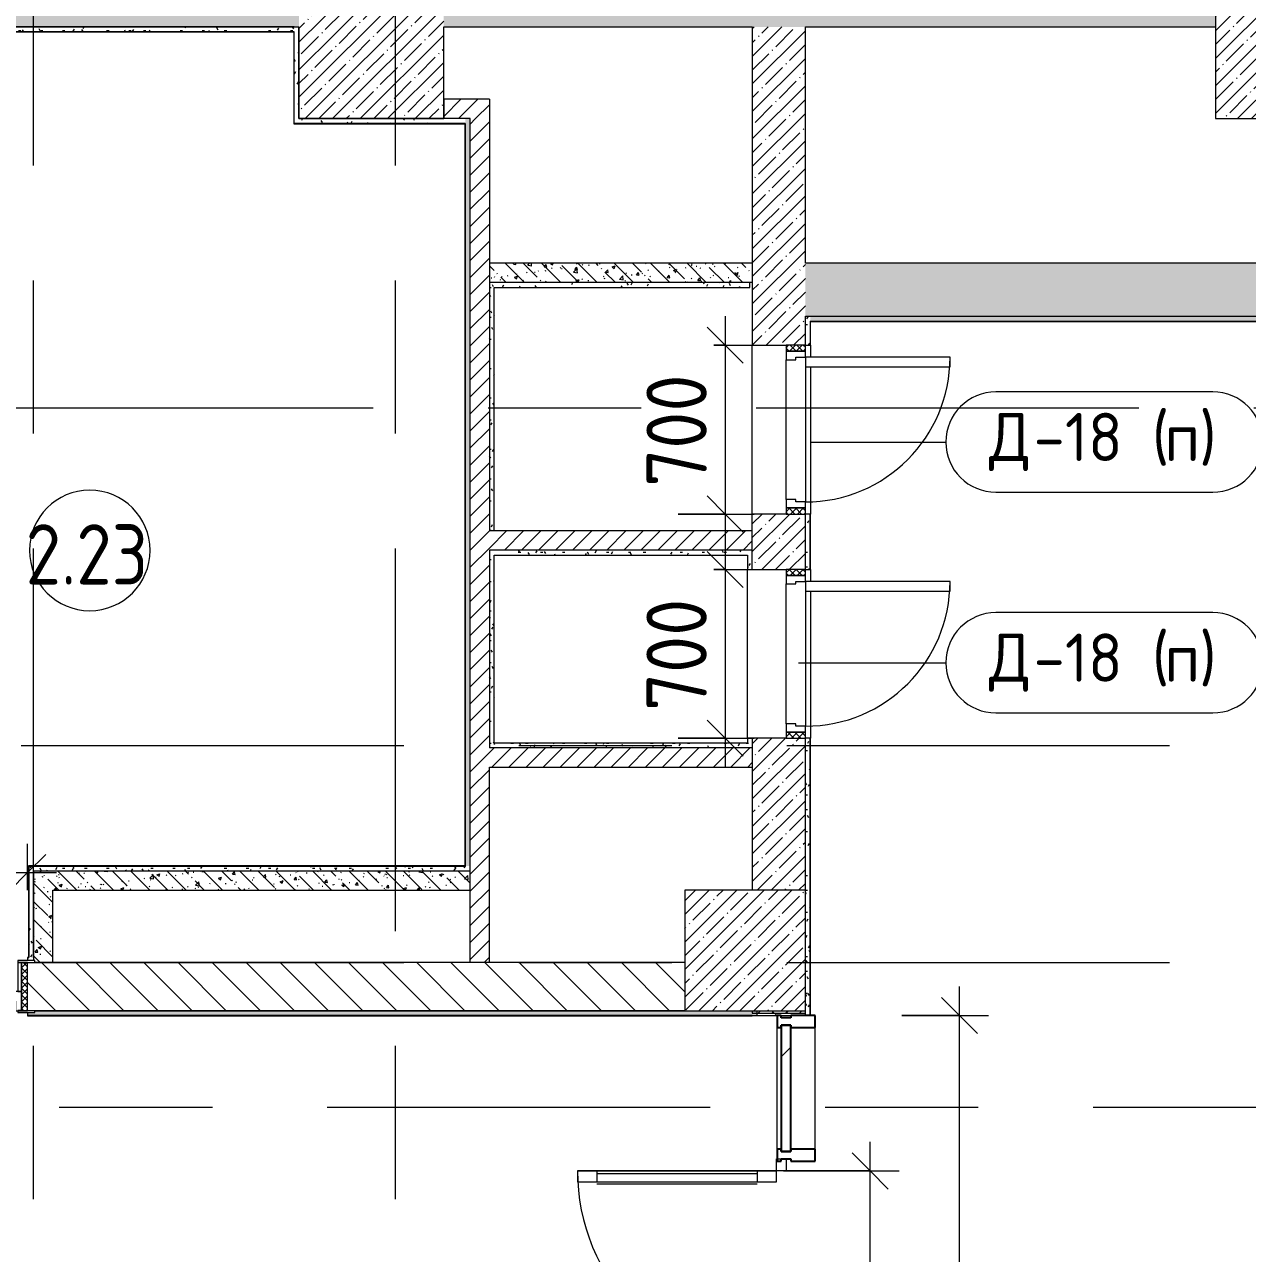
# Model space of a CAD drawing. Header units: millimetres. Extents: x -3456 to 185767, y -8553 to 29000.
# Drawn here: x 16972 to 22043, y 9893 to 14990 of the extents above; entities that cross this region are included whole.
import ezdxf

# ---------------------------------------------------------------- set-up
doc = ezdxf.new("R2010")
doc.units = ezdxf.units.MM
doc.linetypes.add('Осевая', pattern=[3175, 635, -476.25, 1587.5, -476.25])
for name, color, linetype, lineweight in [('A-ANNO-DIMS', 7, 'Continuous', 9), ('A-ANNO-DIMS-100', 7, 'Continuous', 9), ('A-AREA-IDEN', 7, 'Continuous', 9), ('A-DETL-GENF', 7, 'Continuous', 9), ('A-DOOR', 7, 'Continuous', 9), ('A-DOOR-FRAM-2', 7, 'Continuous', 9), ('A-DOOR-IDEN', 7, 'Continuous', 9), ('A-GLAZ-CURT', 7, 'Continuous', 9), ('A-GLAZ-CURT-1', 7, 'Continuous', 25), ('A-GLAZ-CWMG', 7, 'Continuous', 9), ('A-GLAZ-CWMG-1', 7, 'Continuous', 25), ('A-WALL', 7, 'Continuous', 9), ('I-WALL', 7, 'Continuous', 9), ('S-COLS', 7, 'Continuous', 9), ('Оси-2', 7, 'Осевая', 9)]:
    doc.layers.add(name, color=color, linetype=linetype, lineweight=lineweight)
for name, color, linetype, lineweight, true_color in [('A-DOOR-1', 1, 'Continuous', 9, 0xff0000), ('A-DOOR-2', 1, 'Continuous', 13, 0xff0000), ('A-DOOR-FRAM-1', 1, 'Continuous', 13, 0xff0000), ('A-DOOR-FRAM-3', 1, 'Continuous', 9, 0xff0000), ('A-WALL-1', 7, 'Continuous', 9, 0x3c3c3c), ('A-WALL-FNSH-1', 7, 'Continuous', 9, 0x3c3c3c)]:
    doc.layers.add(name, color=color, linetype=linetype, lineweight=lineweight, true_color=true_color)
doc.styles.add('GOST Common', font='GOST_Common.ttf', dxfattribs={"height": 200})
doc.styles.add('GOST Common_1', font='GOST_Common.ttf', dxfattribs={"width": 0.9, "height": 250})
doc.styles.add('ISOCPEUR', font='isocpeur.ttf', dxfattribs={"width": 0.9, "height": 250})
doc.styles.add('ISOCPEUR_1', font='isocpeur.ttf', dxfattribs={"width": 0.9, "height": 200})
doc.styles.add('ISOCPEUR_2', font='isocpeur.ttf', dxfattribs={"width": 0.9, "height": 200})
doc.dimstyles.new('ISO-2_0_0_9К_Средний_округл2', dxfattribs={"dimscale": 304.8, "dimtxt": 199.196235, "dimasz": 0.492126, "dimexe": 0.393701, "dimexo": 0, "dimgap": 0, "dimtad": 1, "dimdec": 0, "dimrnd": 10, "dimzin": 0, "dimdsep": 46, "dimtxsty": 'ISOCPEUR_1', "dimblk1": 'OBLIQUE', "dimblk2": 'OBLIQUE', "dimsah": 1, "dimcen": 0.09, "dimdle": 0.393701, "dimazin": 0, "dimtfac": 1, "dimtdec": 4, "dimtix": 1, "dimtmove": 0, "dimatfit": 3, "dimfxl": 1, "dimtvp": 1, "dimtolj": 1, "dimtzin": 0, "dimarcsym": 2})
doc.dimstyles.new('ISO-2_0_0_9К_Средний_округл2_1', dxfattribs={"dimscale": 304.8, "dimtxt": 199.196235, "dimasz": 0.492126, "dimexe": 0.393701, "dimexo": 0, "dimgap": 0, "dimtad": 1, "dimdec": 0, "dimrnd": 10, "dimzin": 0, "dimdsep": 46, "dimtxsty": 'ISOCPEUR_2', "dimblk1": 'OBLIQUE', "dimblk2": 'OBLIQUE', "dimsah": 1, "dimcen": 0.09, "dimdle": 0.393701, "dimazin": 0, "dimtfac": 1, "dimtdec": 4, "dimtix": 1, "dimtmove": 0, "dimatfit": 3, "dimfxl": 1, "dimtvp": 1, "dimtolj": 1, "dimtzin": 0, "dimarcsym": 2})
doc.dimstyles.new('ISO-2_5_0_9К_БОЛЬШОЙ', dxfattribs={"dimscale": 304.8, "dimtxt": 248.995294, "dimasz": 0.492126, "dimexe": 0.393701, "dimexo": 0.984252, "dimgap": 0, "dimtad": 1, "dimdec": 0, "dimrnd": 10, "dimzin": 0, "dimdsep": 46, "dimtxsty": 'ISOCPEUR', "dimblk1": 'OBLIQUE', "dimblk2": 'OBLIQUE', "dimsah": 1, "dimcen": 0.09, "dimdle": 0.393701, "dimazin": 0, "dimtfac": 1, "dimtdec": 4, "dimtix": 1, "dimtmove": 0, "dimatfit": 3, "dimfxl": 1, "dimtvp": 1, "dimtolj": 1, "dimtzin": 0, "dimarcsym": 2})
pattern_1 = [(135, (0, 0), (-70.71068, -70.71068), [])]
pattern_2 = [(45, (0, 0), (-35.35534, 35.35534), [])]
pattern_3 = [(45, (0, 0), (-57.02463, 57.02463), []), (45, (57.025, 0), (-57.02463, 57.02463), [100.806, -20.161, 3.353, -16.808])]
pattern_4 = [(135, (0, 0), (-75.43415, -75.43415), [106.68, -17.78, 3.556, -17.78]), (135, (0, 75.39), (-75.43415, -75.43415), []), (50, (0, 0), (127.5292, -11.15758), [13.335, -146.685]), (355, (0, 0), (-24.66966, 133.74), [10.668, -117.348]), (100.451, (10.63, -0.93), (102.85973, 122.5818), [11.333, -124.663]), (46.184, (0, 35.56), (189.7552, -29.4304), [20.002, -220.027]), (96.636, (15.81, 33.1), (166.1822, 173.1996), [17, -186.995]), (351.184, (0, 35.56), (166.184, 173.1976), [16.002, -176.022]), (21, (17.78, 26.67), (106.13027, -71.58603), [13.335, -146.685]), (326, (17.78, 26.67), (43.2619, 128.93175), [10.668, -117.348]), (71.451, (26.62, 20.7), (149.392, 57.34505), [11.333, -124.663]), (37.5, (0, 0), (2.16223, 59.18836), [3.353, -112.573, 3.353, -115.773, -117.793]), (37.5, (0, 0), (2.16223, 59.18836), [-235.052, 3.353, -114.44]), (7.5, (0, 0), (46.77386, 70.12615), [3.353, -64.567, 3.353, -109.906, -44.894]), (7.5, (0, 0), (46.77386, 70.12615), [-181.178, 3.353, -41.542]), (327.5, (-39.65, 0), (94.91367, -4.01009), [3.353, -41.097, 3.353, -135.331, -184.023]), (327.5, (-39.65, 0), (94.91367, -4.01009), [-183.134, 3.353, -180.67]), (317.5, (-57.43, 0), (103.69057, 17.79882), [3.353, -54.432, 3.353, -88.748, -130.683]), (317.5, (-57.43, 0), (103.69057, 17.79882), [-149.885, 3.353, -127.33])]
pattern_5 = [(0, (0, 0), (121.92, 30.48), [10.058, -81.382, 10.058, -81.382, -487.68]), (0, (0, 0), (121.92, 30.48), [-182.88, 10.058, -172.822, 10.058, -81.382, -213.36]), (0, (0, 0), (121.92, 30.48), [-457.2, 10.058, -50.902, 10.058, -142.342]), (120, (45.72, 15.24), (-87.356454, 90.345817), [10.058, -81.382, 10.058, -81.382, -487.68]), (120, (45.72, 15.24), (-87.356454, 90.345817), [-182.88, 10.058, -172.822, 10.058, -81.382, -213.36]), (120, (45.72, 15.24), (-87.356454, 90.345817), [-457.2, 10.058, -50.902, 10.058, -142.342]), (240, (60.96, 76.2), (-34.563546, -120.825817), [10.058, -81.382, 10.058, -81.382, -487.68]), (240, (60.96, 76.2), (-34.563546, -120.825817), [-182.88, 10.058, -172.822, 10.058, -81.382, -213.36]), (240, (60.96, 76.2), (-34.563546, -120.825817), [-457.2, 10.058, -50.902, 10.058, -142.342])]

# ---------------------------------------------------------------- blocks, each defined once
blk = doc.blocks.new('110_Дверь_СКБ_1Ст_Внутренняя1 - Д-4 1100x2100h_су мгн-32375332-План заполнения и маркировки дверных проемов 2 этажа в осях 1-12')
at = {"layer": 'A-DOOR'}
h = blk.add_hatch(dxfattribs=at)
h.set_pattern_fill('FP_15', color=256, style=0, pattern_type=2)
h.set_pattern_definition([(135, (1751.41, 164.685), (-14.14214, -14.14214), []), (225, (1751.41, 164.685), (14.14214, -14.14214), [])])
h.paths.add_polyline_path([(562.5, 100), (537.5, 100), (537.5, -100), (562.5, -100)])
at = {"layer": 'A-DOOR-FRAM-2'}
h = blk.add_hatch(dxfattribs=at)
h.set_pattern_fill('FP_16', color=256, style=0, pattern_type=2)
h.set_pattern_definition([(45, (-371.384, 164.685), (-14.1421, 14.1421), []), (135, (-371.384, 164.685), (-14.1421, -14.1421), [])])
h.paths.add_polyline_path([(-512.5, 100), (-537.5, 100), (-537.5, -100), (-512.5, -100)])
at = {"layer": 'A-DOOR-1'}
blk.add_arc((-487.5, 100), 1000, 360, 90, dxfattribs=at)
at = {"layer": 'A-DOOR-2'}
for p, q in [((-487.5, 1100), (-487.5, 100)), ((-447.5, 1100), (-487.5, 1100)), ((-447.5, 100), (-447.5, 1100)), ((-487.5, 100), (-447.5, 100))]:
    blk.add_line(p, q, dxfattribs=at)
at = {"layer": 'A-DOOR-FRAM-1'}
for p, q in [((-497.5, 108), (-567.5, 108)), ((-567.5, 108), (-567.5, 100)), ((-497.5, 100), (-497.5, 108)), ((592.5, 108), (522.5, 108)), ((522.5, 108), (522.5, 100)), ((592.5, 100), (592.5, 108)), ((-567.5, 100), (-497.5, 100)), ((-512.5, 100), (-537.5, 100)), ((-537.5, 100), (-537.5, -100)), ((-487.5, 100), (-512.5, 100)), ((-512.5, 100), (-512.5, 20)), ((-512.5, -100), (-512.5, 100)), ((-497.5, 100), (-512.5, 100)), ((-512.5, 100), (-512.5, 99)), ((-512.5, 99), (-497.5, 99)), ((-497.5, 99), (-497.5, 100)), ((-487.5, 60), (-487.5, 100)), ((-477.5, 60), (-487.5, 60)), ((-477.5, 20), (-477.5, 60)), ((512.5, 60), (502.5, 60)), ((502.5, 60), (502.5, 20)), ((512.5, 100), (512.5, 60)), ((537.5, 100), (512.5, 100)), ((537.5, 100), (522.5, 100)), ((522.5, 100), (522.5, 99)), ((522.5, 100), (592.5, 100)), ((522.5, 99), (537.5, 99)), ((537.5, 20), (537.5, 100)), ((562.5, 100), (537.5, 100)), ((537.5, 100), (537.5, -100)), ((537.5, 99), (537.5, 100)), ((562.5, -100), (562.5, 100)), ((-512.5, 20), (-477.5, 20)), ((-497.5, 20), (-512.5, 20)), ((-512.5, 20), (-512.5, -100)), ((-497.5, -100), (-497.5, 20)), ((502.5, 20), (537.5, 20)), ((537.5, 20), (522.5, 20)), ((522.5, 20), (522.5, -100)), ((537.5, -100), (537.5, 20)), ((-497.5, -100), (-567.5, -100)), ((-567.5, -100), (-567.5, -108)), ((-537.5, -100), (-512.5, -100)), ((-512.5, -100), (-497.5, -100)), ((-497.5, -108), (-497.5, -100)), ((522.5, -100), (537.5, -100)), ((592.5, -100), (522.5, -100)), ((522.5, -100), (522.5, -108)), ((537.5, -100), (562.5, -100)), ((592.5, -108), (592.5, -100)), ((-567.5, -108), (-497.5, -108)), ((522.5, -108), (592.5, -108))]:
    blk.add_line(p, q, dxfattribs=at)
blk = doc.blocks.new('BSC_Колонна _Прямоугольная - 500х500-V35-План заполнения и маркировки дверных проемов 2 этажа в осях 1-12')
at = {"layer": 'S-COLS'}
h = blk.add_hatch(dxfattribs=at)
h.set_pattern_fill('FP_44', color=256, style=0, pattern_type=2)
h.set_pattern_definition([(45, (-19960, -11150), (-57.02463, 57.02463), []), (45, (-19902.975, -11150), (-57.02463, 57.02463), [100.806, -20.161, 3.353, -16.808])])
h.paths.add_polyline_path([(-250, -250), (250, -250), (250, 250), (-250, 250)])
for p, q in [((250, 250), (-250, 250)), ((-250, 250), (-250, -250)), ((250, -250), (250, 250)), ((-250, -250), (250, -250))]:
    blk.add_line(p, q, dxfattribs=at)
blk = doc.blocks.new('110_Дверь_СКБ_1Ст - д-18 _п_ 700x2100h_Технический шкаф ЭОМ и СС-32102833-План заполнения и маркировки дверных проемов 2 этажа в осях 1-12')
at = {"layer": 'A-DOOR'}
h = blk.add_hatch(dxfattribs=at)
h.set_pattern_fill('FP_57', color=256, style=0, pattern_type=2)
h.set_pattern_definition([(135, (1951.41, 174.685), (-14.14214, -14.14214), []), (225, (1951.41, 174.685), (14.14214, -14.14214), [])])
h.paths.add_polyline_path([(362.5, 110), (337.5, 110), (337.5, 30), (362.5, 30)])
at = {"layer": 'A-DOOR-FRAM-2'}
h = blk.add_hatch(dxfattribs=at)
h.set_pattern_fill('FP_58', color=256, style=0, pattern_type=2)
h.set_pattern_definition([(45, (-171.384, 174.685), (-14.1421, 14.1421), []), (135, (-171.384, 174.685), (-14.1421, -14.1421), [])])
h.paths.add_polyline_path([(-312.5, 110), (-337.5, 110), (-337.5, 30), (-312.5, 30)])
at = {"layer": 'A-DOOR-1'}
blk.add_arc((-287.5, 110), 600, 360, 90, dxfattribs=at)
at = {"layer": 'A-DOOR-2'}
for p, q in [((-287.5, 710), (-287.5, 110)), ((-247.5, 710), (-287.5, 710)), ((-247.5, 110), (-247.5, 710)), ((-287.5, 110), (-247.5, 110))]:
    blk.add_line(p, q, dxfattribs=at)
at = {"layer": 'A-DOOR-FRAM-1'}
for p, q in [((-312.5, 110), (-337.5, 110)), ((-337.5, 110), (-337.5, 30)), ((-287.5, 110), (-312.5, 110)), ((-312.5, 110), (-312.5, 30)), ((-312.5, 30), (-312.5, 110)), ((-287.5, 70), (-287.5, 110)), ((312.5, 110), (312.5, 70)), ((337.5, 110), (312.5, 110)), ((337.5, 30), (337.5, 110)), ((362.5, 110), (337.5, 110)), ((337.5, 110), (337.5, 30)), ((362.5, 30), (362.5, 110)), ((-277.5, 70), (-287.5, 70)), ((-277.5, 30), (-277.5, 70)), ((312.5, 70), (302.5, 70)), ((302.5, 70), (302.5, 30)), ((-337.5, 30), (-312.5, 30)), ((-312.5, 30), (-277.5, 30)), ((302.5, 30), (337.5, 30)), ((337.5, 30), (362.5, 30))]:
    blk.add_line(p, q, dxfattribs=at)
at = {"layer": 'A-DOOR-FRAM-3'}
for p, q in [((-247.5, 110), (312.5, 110)), ((302.5, 30), (-277.5, 30))]:
    blk.add_line(p, q, dxfattribs=at)
blk = doc.blocks.new('BSC_Колонна _Прямоугольная - 600х600-V51-План заполнения и маркировки дверных проемов 2 этажа в осях 1-12')
at = {"layer": 'S-COLS'}
h = blk.add_hatch(dxfattribs=at)
h.set_pattern_fill('FP_64', color=256, style=0, pattern_type=2)
h.set_pattern_definition([(45, (-22210, -14900), (-57.02463, 57.02463), []), (45, (-22152.975, -14900), (-57.02463, 57.02463), [100.806, -20.161, 3.353, -16.808])])
h.paths.add_polyline_path([(-300, -300), (300, -300), (300, 300), (-300, 300)])
for p, q in [((300, 300), (-300, 300)), ((-300, 300), (-300, -300)), ((300, -300), (300, 300)), ((-300, -300), (300, -300))]:
    blk.add_line(p, q, dxfattribs=at)
blk = doc.blocks.new('Системная панель - Стекло - 40мм-32387041-План заполнения и маркировки дверных проемов 2 этажа в осях 1-12')
at = {"layer": 'A-GLAZ-CURT'}
h = blk.add_hatch(dxfattribs=at)
h.set_pattern_fill('FP_94', color=256, style=0, pattern_type=2)
h.set_pattern_definition([(135, (10477.72, -20210), (-282.843, -282.843), [200, -600]), (135, (10577.72, -20410), (-282.843, -282.843), [600, -200]), (135, (10677.72, -20010), (-282.843, -282.843), [200, -600])])
h.paths.add_polyline_path([(262.3, 0), (262.3, 40), (-262.3, 40), (-262.3, 0), (-72.8, 0)])
at = {"layer": 'A-GLAZ-CURT-1'}
for p, q in [((262.3, 40), (-262.3, 40)), ((-262.3, 40), (-262.3, 0)), ((-262.3, 0), (262.3, 0)), ((262.3, 0), (262.3, 40))]:
    blk.add_line(p, q, dxfattribs=at)
blk = doc.blocks.new('Прямоугольный импост - Импост структурный с накладкой - 160мм Темный-30755591-План заполнения и маркировки дверных проемов 2 этажа в осях 1-12')
at = {"layer": 'A-GLAZ-CWMG-1'}
for p, q in [((-25, 0), (-25, 17)), ((-25, 17), (25, 17)), ((-15, 0), (-25, 0)), ((-15, -40), (-15, 0)), ((25, 0), (15, 0)), ((15, 0), (15, -40)), ((25, 17), (25, 0)), ((-25, -140), (-25, -40)), ((-25, -40), (-15, -40)), ((15, -40), (25, -40)), ((25, -40), (25, -140)), ((25, -140), (-25, -140))]:
    blk.add_line(p, q, dxfattribs=at)
blk = doc.blocks.new('Прямоугольный импост - Импост структурный с накладкой - 160мм Темный-30755595-План заполнения и маркировки дверных проемов 2 этажа в осях 1-12')
at = {"layer": 'A-GLAZ-CWMG-1'}
for p, q in [((0, 17), (-50, 17)), ((-50, 17), (-50, 0)), ((-50, 0), (-40, 0)), ((-40, 0), (-40, -40)), ((-10, -40), (-10, 0)), ((-10, 0), (0, 0)), ((0, 0), (0, 17)), ((-40, -40), (-50, -40)), ((-50, -40), (-50, -140)), ((0, -40), (-10, -40)), ((0, -140), (0, -40)), ((-50, -140), (0, -140))]:
    blk.add_line(p, q, dxfattribs=at)
blk = doc.blocks.new('Дверь_Витражная_остекление_ - ВВ-16 остекление-32390142-План заполнения и маркировки дверных проемов 2 этажа в осях 1-12')
at = {"layer": 'A-DETL-GENF'}
for p, q in [((-787.5, -20), (-832.5, -20)), ((-832.5, -845), (-832.5, -20)), ((-787.5, -20), (-832.5, -20)), ((-832.5, -20), (-832.5, -845)), ((-787.5, -845), (-787.5, -20)), ((-787.5, -845), (-787.5, -20)), ((837.5, -860), (837.5, -20)), ((837.5, -20), (837.5, -860)), ((882.5, -860), (882.5, -20)), ((882.5, -860), (882.5, -20)), ((-832.5, -100), (-787.5, -100)), ((-822.5, -765), (-822.5, -100)), ((-778.5, -765), (-778.5, -100)), ((828.5, -780), (828.5, -100)), ((882.5, -100), (837.5, -100)), ((872.5, -780), (872.5, -100)), ((-832.5, -765), (-787.5, -765)), ((882.5, -780), (837.5, -780)), ((-832.5, -845), (-787.5, -845)), ((-832.5, -845), (-787.5, -845)), ((882.5, -860), (837.5, -860)), ((837.5, -860), (882.5, -860))]:
    blk.add_line(p, q, dxfattribs=at)
at = {"layer": 'A-DOOR-1'}
for p, q in [((-832.5, -845), (-832.5, -20)), ((832.5, -860), (832.5, -20))]:
    blk.add_line(p, q, dxfattribs=at)
for centre, radius, start, end in [((-832.5, -20), 825, 270, 0), ((832.5, -20), 840, 180, 270)]:
    blk.add_arc(centre, radius, start, end, dxfattribs=at)
at = {"layer": 'A-DOOR-2'}
for p, q in [((-882.5, 20), (-832.5, 20)), ((-882.5, -20), (-882.5, 20)), ((-832.5, 20), (-832.5, -20)), ((832.5, 20), (882.5, 20)), ((832.5, -20), (832.5, 20)), ((882.5, 20), (882.5, -20)), ((-832.5, -20), (-882.5, -20)), ((882.5, -20), (832.5, -20))]:
    blk.add_line(p, q, dxfattribs=at)
blk = doc.blocks.new('Прямоугольный импост - Импост структурный с накладкой - 160мм Темный-32387142-План заполнения и маркировки дверных проемов 2 этажа в осях 1-12')
at = {"layer": 'A-GLAZ-CWMG'}
for p, q in [((20093, 10325.4), (20093, 10830)), ((20250, 10325.4), (20250, 10830))]:
    blk.add_line(p, q, dxfattribs=at)
blk = doc.blocks.new('М_двери - Типоразмер_рамка-25223575-План заполнения и маркировки дверных проемов 2 этажа в осях 1-12')
at = {"layer": 'A-DOOR-IDEN'}
for p, q in [((4.496, 2.08), (-4.496, 2.08)), ((-4.496, -2.08), (4.496, -2.08))]:
    blk.add_line(p, q, dxfattribs=at)
for centre, start, end in [((-4.496, 0), 90, 270), ((4.496, 0), 270, 90)]:
    blk.add_arc(centre, 2.08, start, end, dxfattribs=at)
blk = doc.blocks.new('DIMBLOCK29-План заполнения и маркировки дверных проемов 2 этажа в осях 1-12')
at = {"layer": 'A-ANNO-DIMS-100'}
for p, q in [((15885, 11408), (15885, 11592.6)), ((16985, 11400), (16985, 11592.6)), ((15765, 11472.6), (17105, 11472.6)), ((15885, 11472.6), (15885, 11408)), ((16985, 11472.6), (16985, 11400))]:
    blk.add_line(p, q, dxfattribs=at)
at = {"layer": 'A-ANNO-DIMS-100', "lineweight": 20}
for p, q in [((15885, 11472.6), (15960, 11547.6)), ((16985, 11472.6), (17060, 11547.6)), ((15885, 11472.6), (15810, 11397.6)), ((16985, 11472.6), (16910, 11397.6))]:
    blk.add_line(p, q, dxfattribs=at)
at = {"layer": 'A-ANNO-DIMS-100', "color": 0, "insert": (16162.1, 11799.2), "char_height": 250, "width": 655.049, "attachment_point": 1, "line_spacing_factor": 1.149209, "style": 'ISOCPEUR'}
blk.add_mtext('1100', dxfattribs=at)
blk = doc.blocks.new('_Oblique')
at = {"color": 0, "linetype": 'ByBlock', "lineweight": -2}
blk.add_line((-0.5, -0.5), (0.5, 0.5), dxfattribs=at)
blk = doc.blocks.new('Марка_Помещения - Номер-25198446-План заполнения и маркировки дверных проемов 2 этажа в осях 1-12')
at = {"layer": 'A-AREA-IDEN'}
for start, end in [(360, 180), (180, 360)]:
    blk.add_arc((0, 0), 2.5, start, end, dxfattribs=at)
blk = doc.blocks.new('DIMBLOCK37-План заполнения и маркировки дверных проемов 2 этажа в осях 1-12')
at = {"layer": 'A-ANNO-DIMS-100'}
for p, q in [((19877.6, 13780), (19877.6, 12840)), ((19830, 13660), (19997.6, 13660)), ((19877.6, 13660), (19830, 13660)), ((19682, 12960), (19997.6, 12960)), ((19877.6, 12960), (19682, 12960))]:
    blk.add_line(p, q, dxfattribs=at)
at = {"layer": 'A-ANNO-DIMS-100', "lineweight": 20}
for p, q in [((19877.6, 13660), (19802.6, 13735)), ((19877.6, 13660), (19952.6, 13585)), ((19877.6, 12960), (19802.6, 13035)), ((19877.6, 12960), (19952.6, 12885))]:
    blk.add_line(p, q, dxfattribs=at)
at = {"layer": 'A-ANNO-DIMS-100', "color": 0, "insert": (19551, 13073), "char_height": 250, "width": 568.858, "attachment_point": 1, "rotation": 90, "line_spacing_factor": 1.149209, "style": 'ISOCPEUR'}
blk.add_mtext('700', dxfattribs=at)
blk = doc.blocks.new('DIMBLOCK38-План заполнения и маркировки дверных проемов 2 этажа в осях 1-12')
at = {"layer": 'A-ANNO-DIMS-100'}
for p, q in [((19877.6, 12850), (19877.6, 11910)), ((19830, 12730), (19997.6, 12730)), ((19877.6, 12730), (19830, 12730)), ((19682, 12030), (19997.6, 12030)), ((19877.6, 12030), (19682, 12030))]:
    blk.add_line(p, q, dxfattribs=at)
at = {"layer": 'A-ANNO-DIMS-100', "lineweight": 20}
for p, q in [((19877.6, 12730), (19802.6, 12805)), ((19877.6, 12730), (19952.6, 12655)), ((19877.6, 12030), (19802.6, 12105)), ((19877.6, 12030), (19952.6, 11955))]:
    blk.add_line(p, q, dxfattribs=at)
at = {"layer": 'A-ANNO-DIMS-100', "color": 0, "insert": (19551, 12143), "char_height": 250, "width": 568.858, "attachment_point": 1, "rotation": 90, "line_spacing_factor": 1.149209, "style": 'ISOCPEUR'}
blk.add_mtext('700', dxfattribs=at)
blk = doc.blocks.new('DIMBLOCK39-План заполнения и маркировки дверных проемов 2 этажа в осях 1-12')
at = {"layer": 'A-ANNO-DIMS-100'}
for p, q in [((20478.5, 8400.4), (20478.5, 10355.4)), ((20119.2, 10235.4), (20598.5, 10235.4)), ((20478.5, 10235.4), (20119.2, 10235.4)), ((20090, 8520.4), (20598.5, 8520.4)), ((20478.5, 8520.4), (20090, 8520.4))]:
    blk.add_line(p, q, dxfattribs=at)
at = {"layer": 'A-ANNO-DIMS-100', "lineweight": 20}
for p, q in [((20478.5, 10235.4), (20403.5, 10310.4)), ((20478.5, 10235.4), (20553.5, 10160.4)), ((20478.5, 8520.4), (20403.5, 8595.4)), ((20478.5, 8520.4), (20553.5, 8445.4))]:
    blk.add_line(p, q, dxfattribs=at)
at = {"layer": 'A-ANNO-DIMS-100', "color": 0, "insert": (20217.2, 9142.4), "char_height": 200, "width": 565.411, "attachment_point": 1, "rotation": 90, "line_spacing_factor": 1.149209, "style": 'ISOCPEUR_1'}
blk.add_mtext('\u200e1750', dxfattribs=at)
blk = doc.blocks.new('DIMBLOCK40-План заполнения и маркировки дверных проемов 2 этажа в осях 1-12')
at = {"layer": 'A-ANNO-DIMS-100'}
for p, q in [((20848.8, 7800), (20848.8, 11000)), ((20610, 10880), (20968.8, 10880)), ((20848.8, 10880), (20610, 10880)), ((20610, 7920), (20968.8, 7920)), ((20848.8, 7920), (20610, 7920))]:
    blk.add_line(p, q, dxfattribs=at)
at = {"layer": 'A-ANNO-DIMS-100', "lineweight": 20}
for p, q in [((20848.8, 10880), (20773.8, 10955)), ((20848.8, 10880), (20923.8, 10805)), ((20848.8, 7920), (20773.8, 7995)), ((20848.8, 7920), (20923.8, 7845))]:
    blk.add_line(p, q, dxfattribs=at)
at = {"layer": 'A-ANNO-DIMS-100', "color": 0, "insert": (20587.6, 9147.2), "char_height": 200, "width": 606.782, "attachment_point": 1, "rotation": 90, "line_spacing_factor": 1.149209, "style": 'ISOCPEUR_2'}
blk.add_mtext('2960', dxfattribs=at)

msp = doc.modelspace()

# ---------------------------------------------------------------- hatches: boundary and pattern name
at = {"layer": 'I-WALL'}
h = msp.add_hatch(dxfattribs=at)
h.set_pattern_fill('FP_17', color=256, style=0, pattern_type=2)
h.set_pattern_definition(pattern_3)
h.paths.add_polyline_path([(30610, 14980), (30790, 14980), (30790, 15200), (30610, 15200), (30610, 14984.5)])
h.paths.add_polyline_path([(19990, 14980), (21910, 14980), (21910, 15200), (18710.3, 15200), (18710.3, 14980)])
h.paths.add_polyline_path([(30010, 14980), (30010, 15200), (26410, 15200), (26410, 14980), (28288.6, 14980)])
h.paths.add_polyline_path([(25810, 14980), (25810, 15200), (22510, 15200), (22510, 14980), (22933.5, 14980)])
h.paths.add_polyline_path([(18110.3, 14980), (18110.3, 15200), (14320, 15200), (14320, 14980), (18090.3, 14980)])
h = msp.add_hatch(dxfattribs=at)
h.set_pattern_fill('FP_89', color=256, style=0, pattern_type=2)
h.set_pattern_definition(pattern_5)
h.paths.add_polyline_path([(16890, 14960), (18090.3, 14960), (18090.3, 14980), (16890, 14980)])
h = msp.add_hatch(dxfattribs=at)
h.set_pattern_fill('FP_89', color=256, style=0, pattern_type=2)
h.set_pattern_definition(pattern_5)
h.paths.add_polyline_path([(18090.3, 14600), (18110.3, 14600), (18110.3, 14980), (18090.3, 14980), (18090.3, 14836.2)])
h = msp.add_hatch(dxfattribs=at)
h.set_pattern_fill('FP_17', color=256, style=0, pattern_type=2)
h.set_pattern_definition(pattern_3)
h.paths.add_polyline_path([(19990, 10890), (20210, 10890), (20210, 10900), (19990, 10900)])
h.paths.add_polyline_path([(19990, 11400), (20210, 11400), (20210, 12030), (19990, 12030), (19990, 11696.9)])
h.paths.add_polyline_path([(19990, 12730), (20210, 12730), (20210, 12960), (19990, 12960), (19990, 12743.3)])
h.paths.add_polyline_path([(19990, 13660), (20210, 13660), (20210, 14980), (19990, 14980), (19990, 13789.8)])
h = msp.add_hatch(dxfattribs=at)
h.set_pattern_fill('FP_41', color=256, style=0, pattern_type=2)
h.set_pattern_definition(pattern_2)
h.paths.add_polyline_path([(18900, 14600), (18900, 14680), (18710.3, 14680), (18710.3, 14600), (18820, 14600)])
h = msp.add_hatch(dxfattribs=at)
h.set_pattern_fill('FP_89', color=256, style=0, pattern_type=2)
h.set_pattern_definition(pattern_5)
h.paths.add_polyline_path([(18090.3, 14580), (18800, 14580), (18800, 14600), (18090.3, 14600)])
h = msp.add_hatch(dxfattribs=at)
h.set_pattern_fill('FP_89', color=256, style=0, pattern_type=2)
h.set_pattern_definition(pattern_5)
h.paths.add_polyline_path([(18800, 11500), (18820, 11500), (18820, 14600), (18800, 14600), (18800, 12743.3)])
h = msp.add_hatch(dxfattribs=at)
h.set_pattern_fill('FP_41', color=256, style=0, pattern_type=2)
h.set_pattern_definition(pattern_2)
h.paths.add_polyline_path([(18820, 11100), (18900, 11100), (18900, 14600), (18820, 14600), (18820, 11400)])
h = msp.add_hatch(dxfattribs=at)
h.set_pattern_fill('FP_42', color=256, style=0, pattern_type=2)
h.set_pattern_definition(pattern_4)
h.paths.add_polyline_path([(18900, 13920), (19990, 13920), (19990, 14000), (18900, 14000)])
h = msp.add_hatch(dxfattribs=at)
h.set_pattern_fill('FP_17', color=256, style=0, pattern_type=2)
h.set_pattern_definition(pattern_3)
h.paths.add_polyline_path([(20255.9, 13780), (30790, 13780), (30790, 14000), (20210, 14000), (20210, 13780), (20230, 13780)])
h = msp.add_hatch(dxfattribs=at)
h.set_pattern_fill('FP_89', color=256, style=0, pattern_type=2)
h.set_pattern_definition(pattern_5)
h.paths.add_polyline_path([(18917.2, 13900), (19980, 13900), (19980, 13920), (18900, 13920), (18900, 13900)])
h = msp.add_hatch(dxfattribs=at)
h.set_pattern_fill('FP_89', color=256, style=0, pattern_type=2)
h.set_pattern_definition(pattern_5)
h.paths.add_polyline_path([(18900, 12890), (18920, 12890), (18920, 13900), (18900, 13900)])
h = msp.add_hatch(dxfattribs=at)
h.set_pattern_fill('FP_89', color=256, style=0, pattern_type=2)
h.set_pattern_definition(pattern_5)
h.paths.add_polyline_path([(20230, 10880), (20230, 12030), (20210, 12030), (20210, 10880)])
h.paths.add_polyline_path([(20210, 12730), (20230, 12730), (20230, 12960), (20210, 12960), (20210, 12743.3)])
h.paths.add_polyline_path([(20230, 13660), (20230, 13780), (20210, 13780), (20210, 13660)])
h = msp.add_hatch(dxfattribs=at)
h.set_pattern_fill('FP_89', color=256, style=0, pattern_type=2)
h.set_pattern_definition(pattern_5)
h.paths.add_polyline_path([(30966.1, 13760), (31300, 13760), (31300, 13780), (20230, 13780), (20230, 13760), (28288.6, 13760)])
h.paths.add_polyline_path([(34230, 13760), (34230, 13780), (32700, 13780), (32700, 13760), (33643.7, 13760)])
h = msp.add_hatch(dxfattribs=at)
h.set_pattern_fill('FP_41', color=256, style=0, pattern_type=2)
h.set_pattern_definition(pattern_2)
h.paths.add_polyline_path([(19990, 12810), (19990, 12890), (18900, 12890), (18900, 12810), (19970, 12810)])
h = msp.add_hatch(dxfattribs=at)
h.set_pattern_fill('FP_89', color=256, style=0, pattern_type=2)
h.set_pattern_definition(pattern_5)
h.paths.add_polyline_path([(18917.2, 12790), (19970, 12790), (19970, 12810), (18900, 12810), (18900, 12790)])
h = msp.add_hatch(dxfattribs=at)
h.set_pattern_fill('FP_89', color=256, style=0, pattern_type=2)
h.set_pattern_definition(pattern_5)
h.paths.add_polyline_path([(19970, 11990), (19990, 11990), (19990, 12030), (19970, 12030), (19970, 12010)])
h.paths.add_polyline_path([(19970, 12730), (19990, 12730), (19990, 12810), (19970, 12810), (19970, 12743.3)])
h = msp.add_hatch(dxfattribs=at)
h.set_pattern_fill('FP_89', color=256, style=0, pattern_type=2)
h.set_pattern_definition(pattern_5)
h.paths.add_polyline_path([(18920, 11990), (18920, 12790), (18900, 12790), (18900, 11990), (18917.2, 11990)])
h = msp.add_hatch(dxfattribs=at)
h.set_pattern_fill('FP_41', color=256, style=0, pattern_type=2)
h.set_pattern_definition(pattern_2)
h.paths.add_polyline_path([(18917.2, 11910), (19990, 11910), (19990, 11990), (18900, 11990), (18900, 11910)])
h = msp.add_hatch(dxfattribs=at)
h.set_pattern_fill('FP_89', color=256, style=0, pattern_type=2)
h.set_pattern_definition(pattern_5)
h.paths.add_polyline_path([(19970, 11990), (19970, 12010), (18920, 12010), (18920, 11990)])
h = msp.add_hatch(dxfattribs=at)
h.set_pattern_fill('FP_89', color=256, style=0, pattern_type=2)
h.set_pattern_definition(pattern_5)
h.paths.add_polyline_path([(17010, 11120), (17010, 11500), (16990, 11500), (16990, 11120)])
h = msp.add_hatch(dxfattribs=at)
h.set_pattern_fill('FP_89', color=256, style=0, pattern_type=2)
h.set_pattern_definition(pattern_5)
h.paths.add_polyline_path([(17010, 11480), (18820, 11480), (18820, 11500), (17010, 11500)])
h = msp.add_hatch(dxfattribs=at)
h.set_pattern_fill('FP_42', color=256, style=0, pattern_type=2)
h.set_pattern_definition(pattern_4)
h.paths.add_polyline_path([(17015, 11100), (17090, 11100), (17090, 11480), (17010, 11480), (17010, 11108), (17015, 11108)])
h = msp.add_hatch(dxfattribs=at)
h.set_pattern_fill('FP_42', color=256, style=0, pattern_type=2)
h.set_pattern_definition(pattern_4)
h.paths.add_polyline_path([(17090, 11400), (18820, 11400), (18820, 11480), (17090, 11480)])
h = msp.add_hatch(dxfattribs=at)
h.set_pattern_fill('FP_13', color=256, style=0, pattern_type=2)
h.set_pattern_definition(pattern_1)
h.paths.add_polyline_path([(19710, 10900), (19710, 11100), (16985, 11100), (16985, 10900), (18917.2, 10900)])
h.paths.add_polyline_path([(14375, 10900), (14405, 10900), (14405, 11100), (14210, 11100), (14210, 10900)])
h.paths.add_polyline_path([(15535, 10900), (15885, 10900), (15885, 11100), (15505, 11100), (15505, 10900)])
h = msp.add_hatch(dxfattribs=at)
h.set_pattern_fill('FP_89', color=256, style=0, pattern_type=2)
h.set_pattern_definition(pattern_5)
h.paths.add_polyline_path([(14210, 10880), (14405, 10880), (14405, 10892), (14375, 10892), (14375, 10900), (13700.3, 10900), (13700.3, 10880), (13710.3, 10880)])
h.paths.add_polyline_path([(20010, 10880), (20010, 10900), (17015, 10900), (17015, 10892), (16985, 10892), (16985, 10880), (19710, 10880)])
h.paths.add_polyline_path([(15535, 10880), (15885, 10880), (15885, 10892), (15855, 10892), (15855, 10900), (15535, 10900), (15535, 10892), (15505, 10892), (15505, 10880)])
h = msp.add_hatch(dxfattribs=at)
h.set_pattern_fill('FP_13', color=256, style=0, pattern_type=2)
h.set_pattern_definition(pattern_1)
h.paths.add_polyline_path([(20010, 7900), (20210, 7900), (20210, 7920), (20010, 7920)])
h.paths.add_polyline_path([(20210, 10880), (20210, 10900), (20010, 10900), (20010, 10880)])
at = {"layer": 'S-COLS'}
h = msp.add_hatch(dxfattribs=at)
h.set_pattern_fill('FP_17', color=256, style=0, pattern_type=2)
h.set_pattern_definition(pattern_3)
h.paths.add_polyline_path([(18710.3, 14600), (18710.3, 15200), (18110.3, 15200), (18110.3, 14600)])

# ---------------------------------------------------------------- linework, layer by layer
at = {"layer": 'A-DOOR-IDEN'}
for p, q in [((20236, 13258.3), (20792.1, 13258.3)), ((20182.2, 12343), (20792.1, 12343))]:
    msp.add_line(p, q, dxfattribs=at)
at = {"layer": 'A-WALL'}
for p, q in [((16890, 14980), (18110.3, 14980)), ((18090.3, 14980), (16890, 14980)), ((18090.3, 14960), (16910, 14960)), ((18090.3, 14580), (18090.3, 14960)), ((18900, 14680), (18900, 12890)), ((18800, 14580), (18800, 11500)), ((18820, 11100), (18820, 14600)), ((20210, 13660), (20210, 13780)), ((20210, 13780), (31300, 13780)), ((20230, 13760), (20230, 13660)), ((19990, 12730), (19990, 12960)), ((20230, 12730), (20230, 12960)), ((18900, 12810), (18900, 11990)), ((19990, 12030), (19990, 11990)), ((20230, 10880), (20230, 12030)), ((19990, 11990), (18900, 11990)), ((17010, 11480), (17010, 11108)), ((17010, 11120), (17010, 11480)), ((17015, 10900), (19710, 10900)), ((19710, 10900), (17015, 10900)), ((20010, 10880), (20010, 10900)), ((20210, 10880), (20210, 10900))]:
    msp.add_line(p, q, dxfattribs=at)
at = {"layer": 'A-WALL-1'}
for p, q in [((18110.3, 14600), (18110.3, 14980)), ((18710.3, 14980), (19990, 14980)), ((19990, 14980), (19990, 13660)), ((20210, 14980), (21910, 14980)), ((20210, 14000), (20210, 14980)), ((18900, 14680), (18710.3, 14680)), ((18710.3, 14680), (18710.3, 14600)), ((18820, 14600), (18110.3, 14600)), ((18799, 14580), (18800, 14580)), ((19990, 14000), (18900, 14000)), ((30790, 14000), (20210, 14000)), ((19990, 13920), (18900, 13920)), ((19980, 13900), (19980, 13920)), ((18920, 13900), (19980, 13900)), ((18920, 12890), (18920, 13900)), ((20230, 13760), (31300, 13760)), ((19990, 13660), (20130, 13660)), ((20210, 13660), (20230, 13660)), ((20130, 12960), (19990, 12960)), ((20210, 12730), (20210, 12960)), ((20230, 12960), (20210, 12960)), ((19990, 12890), (18900, 12890)), ((19990, 12810), (18900, 12810)), ((18920, 12790), (19970, 12790)), ((18920, 12010), (18920, 12790)), ((19970, 12790), (19970, 12730)), ((19970, 12730), (20130, 12730)), ((20210, 12730), (20230, 12730)), ((20130, 12030), (19970, 12030)), ((19970, 12030), (19970, 12010)), ((20210, 11400), (20210, 12030)), ((20230, 12030), (20210, 12030)), ((19970, 12010), (18920, 12010)), ((19990, 11990), (19990, 11400)), ((18900, 11100), (18900, 11910)), ((18900, 11910), (19990, 11910)), ((16990, 11500), (16990, 11120)), ((17010, 11480), (18820, 11480)), ((18800, 11500), (18799, 11500)), ((17090, 11100), (17090, 11400)), ((17090, 11400), (18820, 11400)), ((16990, 11120), (16985, 11120)), ((16985, 11120), (16985, 11108)), ((19710, 11100), (17015, 11100)), ((16985, 10892), (16985, 10880)), ((16985, 10880), (20230, 10880)), ((19990, 10900), (19990, 10890)), ((19990, 10890), (20210, 10890))]:
    msp.add_line(p, q, dxfattribs=at)
at = {"layer": 'A-WALL-FNSH-1'}
for p, q in [((18089.3, 14959), (16910, 14959)), ((18089.3, 14959), (18089.3, 14579)), ((18089.3, 14579), (18799, 14579)), ((18799, 14580), (18090.3, 14580)), ((18799, 11501), (18799, 14580)), ((20231, 13759), (31300, 13759)), ((20231, 13660), (20231, 13759)), ((20230, 13660), (20231, 13660)), ((20231, 12960), (20230, 12960)), ((20231, 12730), (20231, 12960)), ((20230, 12730), (20231, 12730)), ((20231, 12030), (20230, 12030)), ((20231, 10880), (20231, 12030)), ((16989, 11501), (16989, 11121)), ((18799, 11501), (16989, 11501)), ((16990, 11500), (18799, 11500)), ((16985, 11121), (16985, 11120)), ((16985, 11121), (16990, 11121)), ((19989.5, 10880), (16985, 10880)), ((16985, 10880), (16985, 10879)), ((16985, 10879), (19989.5, 10879)), ((19989.5, 10879), (19989.5, 10880)), ((20230, 10880), (20231, 10880))]:
    msp.add_line(p, q, dxfattribs=at)
at = {"layer": 'I-WALL'}
for p, q in [((19990, 12960), (19990, 13660)), ((20231, 13660), (20231, 13610)), ((20231, 13570), (20231, 12960)), ((19970, 12030), (19970, 12730)), ((20231, 12730), (20231, 12680)), ((20231, 12640), (20231, 12030))]:
    msp.add_line(p, q, dxfattribs=at)
at = {"layer": 'S-COLS'}
for p, q in [((18110.3, 14980), (18110.3, 14600)), ((18710.3, 14600), (18710.3, 14980)), ((18110.3, 14600), (18710.3, 14600))]:
    msp.add_line(p, q, dxfattribs=at)
at = {"layer": 'Оси-2'}
for p, q in [((17010, 593.7), (17010, 24898.1)), ((18510, 593.7), (18510, 24898.1)), ((-155.7, 13400), (35681, 13400)), ((-28.5, 12000), (35681, 12000)), ((-28.5, 11100), (36281, 11100)), ((1241.5, 10500), (36281, 10500))]:
    msp.add_line(p, q, dxfattribs=at)

# ---------------------------------------------------------------- block references
at = {"layer": 'A-AREA-IDEN', "xscale": 99.99999999999993, "yscale": 99.99999999999993, "zscale": 99.99999999999993}
msp.add_blockref('Марка_Помещения - Номер-25198446-План заполнения и маркировки дверных проемов 2 этажа в осях 1-12', (17242.8, 12809), dxfattribs=at)
at = {"layer": 'A-DOOR-1'}
for name, p, rotation in [('110_Дверь_СКБ_1Ст - д-18 _п_ 700x2100h_Технический шкаф ЭОМ и СС-32102833-План заполнения и маркировки дверных проемов 2 этажа в осях 1-12', (20100, 13322.5), 269.9999999999999), ('110_Дверь_СКБ_1Ст - д-18 _п_ 700x2100h_Технический шкаф ЭОМ и СС-32102833-План заполнения и маркировки дверных проемов 2 этажа в осях 1-12', (20100, 12392.5), 269.9999999999999), ('110_Дверь_СКБ_1Ст_Внутренняя1 - Д-4 1100x2100h_су мгн-32375332-План заполнения и маркировки дверных проемов 2 этажа в осях 1-12', (16447.5, 11000), 180), ('Дверь_Витражная_остекление_ - ВВ-16 остекление-32390142-План заполнения и маркировки дверных проемов 2 этажа в осях 1-12', (20110, 9402.9), 269.9999999999998)]:
    msp.add_blockref(name, p, dxfattribs=dict(at, rotation=rotation))
at = {"layer": 'A-DOOR-IDEN', "xscale": 99.99999999999993, "yscale": 99.99999999999993, "zscale": 99.99999999999993}
for p in [(21449.7, 13258.3), (21449.7, 12343)]:
    msp.add_blockref('М_двери - Типоразмер_рамка-25223575-План заполнения и маркировки дверных проемов 2 этажа в осях 1-12', p, dxfattribs=at)
at = {"layer": 'A-GLAZ-CURT', "rotation": 269.9999999999997}
msp.add_blockref('Системная панель - Стекло - 40мм-32387041-План заполнения и маркировки дверных проемов 2 этажа в осях 1-12', (20110, 10577.7), dxfattribs=at)
at = {"layer": 'A-GLAZ-CWMG', "rotation": 89.99999999999977}
msp.add_blockref('Прямоугольный импост - Импост структурный с накладкой - 160мм Темный-30755595-План заполнения и маркировки дверных проемов 2 этажа в осях 1-12', (20110, 10880), dxfattribs=at)
at = {"layer": 'A-GLAZ-CWMG'}
msp.add_blockref('Прямоугольный импост - Импост структурный с накладкой - 160мм Темный-32387142-План заполнения и маркировки дверных проемов 2 этажа в осях 1-12', (0, 0), dxfattribs=at)
at = {"layer": 'A-GLAZ-CWMG', "extrusion": (0, 0, -1), "rotation": 270.0000000000002}
msp.add_blockref('Прямоугольный импост - Импост структурный с накладкой - 160мм Темный-30755591-План заполнения и маркировки дверных проемов 2 этажа в осях 1-12', (-20110, 10300.4), dxfattribs=at)
at = {"layer": 'S-COLS'}
for name, p in [('BSC_Колонна _Прямоугольная - 600х600-V51-План заполнения и маркировки дверных проемов 2 этажа в осях 1-12', (22210, 14900)), ('BSC_Колонна _Прямоугольная - 500х500-V35-План заполнения и маркировки дверных проемов 2 этажа в осях 1-12', (19960, 11150))]:
    msp.add_blockref(name, p, dxfattribs=at)

# ---------------------------------------------------------------- texts
at = {"layer": 'A-AREA-IDEN', "insert": (16977.1, 12917.5), "char_height": 250, "width": 663.797, "attachment_point": 1, "style": 'GOST Common_1'}
msp.add_mtext('2.23', dxfattribs=at)
at = {"layer": 'A-DOOR-IDEN', "char_height": 200, "attachment_point": 1, "style": 'GOST Common'}
for s, insert, width in [('\\fGOST Common|b0|i0|c204|p34|;Д', (20971, 13379.5), 224.472), ('-18 (', (21156.2, 13379.5), 657.384), ('\\fGOST Common|b0|i0|c204|p34|;)', (21844.1, 13379.5), 96.202), ('\\fGOST Common|b0|i0|c204|p34|;п', (21698.6, 13379.5), 176.371), ('\\fGOST Common|b0|i0|c204|p34|;Д', (20971, 12464.3), 224.472), ('-18 (', (21156.2, 12464.3), 657.384), ('\\fGOST Common|b0|i0|c204|p34|;)', (21844.1, 12464.3), 96.202), ('\\fGOST Common|b0|i0|c204|p34|;п', (21698.6, 12464.3), 176.371)]:
    msp.add_mtext(s, dxfattribs=dict(at, insert=insert, width=width))

# ---------------------------------------------------------------- dimensions: what is measured, and where the dimension line sits
at = {"layer": 'A-ANNO-DIMS'}
for base, p1, p2, dimstyle, override, picture, middle in [((19877.6, 12960), (20130, 13660), (19982, 12960), 'ISO-2_5_0_9К_БОЛЬШОЙ', {"dimpost": '<>', "dimfxl": 715.474668}, 'DIMBLOCK37-План заполнения и маркировки дверных проемов 2 этажа в осях 1-12', (19752.6, 13310)), ((19877.6, 12030), (20130, 12730), (19982, 12030), 'ISO-2_5_0_9К_БОЛЬШОЙ', {"dimpost": '<>', "dimfxl": 715.474668}, 'DIMBLOCK38-План заполнения и маркировки дверных проемов 2 этажа в осях 1-12', (19752.6, 12380)), ((20848.8, 10880), (20610, 7920), (20610, 10880), 'ISO-2_0_0_9К_Средний_округл2_1', {"dimpost": '<>', "dimfxl": 2959.999995}, 'DIMBLOCK40-План заполнения и маркировки дверных проемов 2 этажа в осях 1-12', (20748.8, 9400))]:
    dim = msp.add_linear_dim(base=base, p1=p1, p2=p2, angle=90, dimstyle=dimstyle, override=override, dxfattribs=at)
    dim.commit()
    dim.dimension.update_dxf_attribs({"geometry": picture, "text_midpoint": middle})
dim = msp.add_linear_dim(base=(16985, 11472.6), p1=(15885, 11108), p2=(16985, 11100), dimstyle='ISO-2_5_0_9К_БОЛЬШОЙ', override={"dimpost": '<>', "dimfxl": 1100.029091}, dxfattribs=at)
dim.commit()
dim.dimension.update_dxf_attribs({"geometry": 'DIMBLOCK29-План заполнения и маркировки дверных проемов 2 этажа в осях 1-12', "text_midpoint": (16435, 11597.6)})
dim = msp.add_linear_dim(base=(20478.5, 10235.4), p1=(20090, 8520.4), p2=(20119.2, 10235.4), angle=90, text='\u200e1750', dimstyle='ISO-2_0_0_9К_Средний_округл2', override={"dimpost": '<>', "dimfxl": 1715.248955}, dxfattribs=at)
dim.commit()
dim.dimension.update_dxf_attribs({"geometry": 'DIMBLOCK39-План заполнения и маркировки дверных проемов 2 этажа в осях 1-12', "text_midpoint": (20359.8, 9377.9)})

doc.saveas('drawing.dxf')
